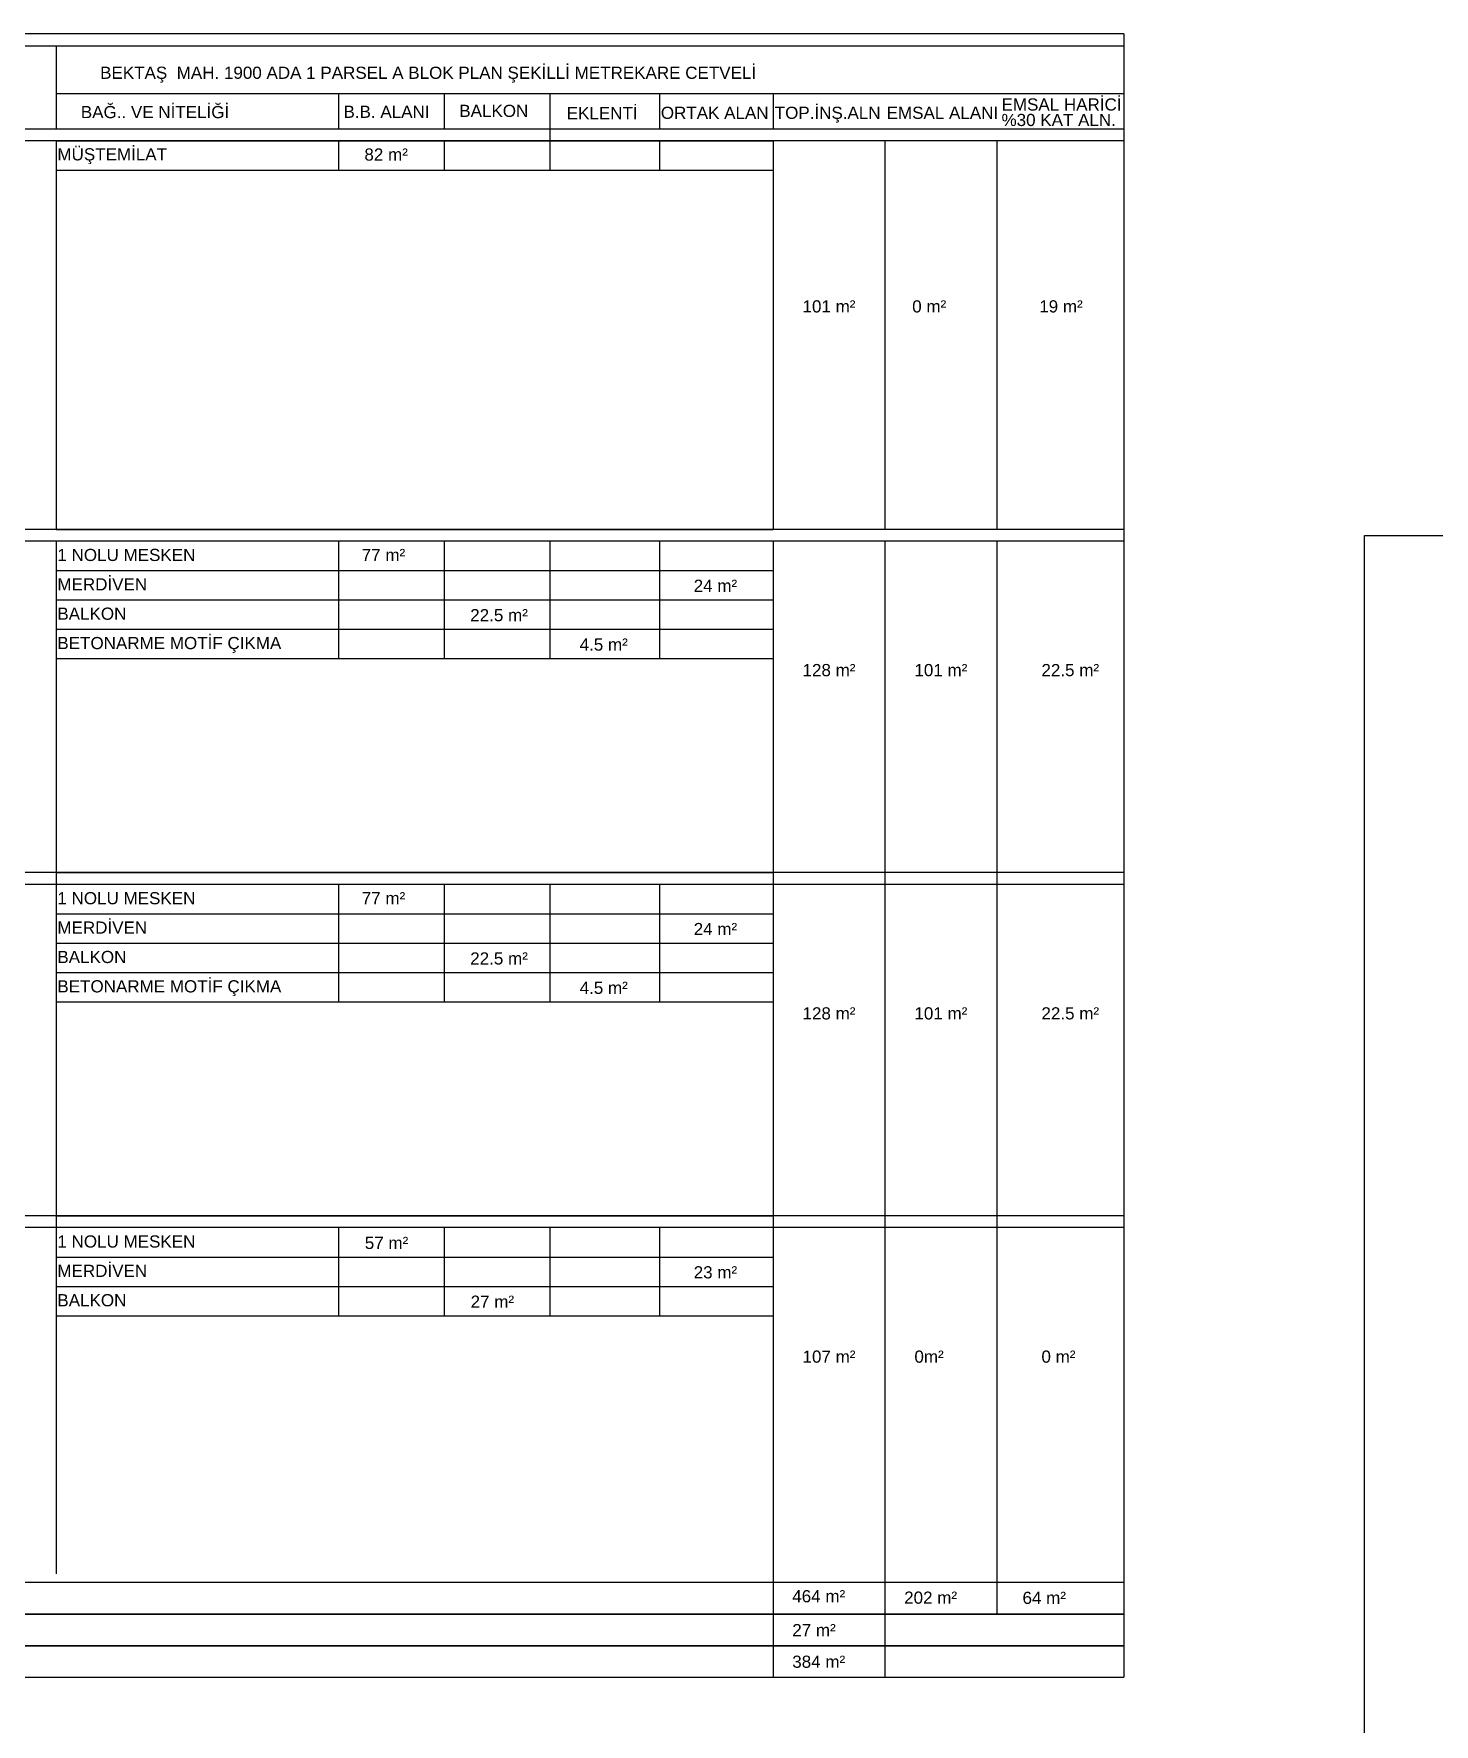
# Model space of a CAD drawing. Header units: millimetres. Extents: x 708 to 46452, y -4963 to 3960.
# Drawn here: x 5523 to 6308, y 2381 to 3329 of the extents above; entities that cross this region are included whole.
import ezdxf

# ---------------------------------------------------------------- set-up
doc = ezdxf.new("R2010")
doc.units = ezdxf.units.MM
doc.layers.add('KP', color=1, linetype='Continuous')
doc.layers.add('YAZI', color=40, linetype='Continuous', lineweight=25)
doc.styles.add('YAZI', font='arial.ttf', dxfattribs={"height": 34})

# ---------------------------------------------------------------- blocks, each defined once
blk = doc.blocks.new('WEFJWE')
at = {"layer": 'KP'}
blk.add_lwpolyline([(30112.8, -8396), (37360.2, -8396), (37360.2, -14020), (30112.8, -14020)], close=True, dxfattribs=at)

msp = doc.modelspace()

# ---------------------------------------------------------------- linework, layer by layer
at = {"layer": 'YAZI'}
for p, q in [((6133.873, 3329.467), (5056.142, 3329.467)), ((6133.873, 3329.467), (6133.873, 2407.534)), ((6133.873, 3322.467), (5056.142, 3322.467)), ((5535.251, 3322.467), (5535.251, 3276.028)), ((6133.873, 3305.987), (6133.873, 3259.548)), ((6133.873, 3295.805), (5535.251, 3295.805)), ((5693.464, 3295.805), (5693.464, 3276.028)), ((5752.793, 3295.805), (5752.793, 3276.028)), ((5812.123, 3295.805), (5812.123, 3276.028)), ((5812.123, 3295.805), (5812.123, 3276.028)), ((5812.123, 3295.805), (5812.123, 3276.028)), ((5873.459, 3295.805), (5873.459, 3276.028)), ((5937.194, 3295.805), (5937.194, 3276.028)), ((6133.873, 3276.028), (5056.142, 3276.028)), ((6133.873, 3276.028), (5056.142, 3276.028)), ((6133.873, 3276.028), (5056.142, 3276.028)), ((6133.873, 3276.028), (5056.142, 3276.028)), ((5812.123, 3276.028), (5812.123, 3252.956)), ((6133.873, 3269.436), (5056.142, 3269.436)), ((6133.873, 3269.436), (5056.142, 3269.436)), ((5535.251, 3269.436), (5937.194, 3269.436)), ((5535.251, 3269.436), (5535.251, 3051.479)), ((5693.464, 3269.436), (5693.464, 3252.956)), ((5752.793, 3269.436), (5752.793, 3252.956)), ((5812.123, 3269.436), (5812.123, 3252.956)), ((5873.459, 3269.436), (5873.459, 3252.956)), ((5937.194, 3269.436), (5937.194, 3051.479)), ((5999.924, 3269.436), (5999.924, 3051.479)), ((6062.655, 3269.436), (6062.655, 3051.479)), ((5535.251, 3252.956), (5937.194, 3252.956)), ((6133.873, 3236.475), (6133.873, 3051.479)), ((6133.873, 3051.479), (5056.142, 3051.479)), ((6133.873, 3051.479), (5056.142, 3051.479)), ((6133.873, 3051.479), (5056.142, 3051.479)), ((6133.873, 3044.887), (5056.142, 3044.887)), ((6133.873, 3044.887), (5056.142, 3044.887)), ((5535.251, 3051.479), (5937.194, 3051.479)), ((5535.251, 3044.887), (5535.251, 2847.456)), ((5693.464, 3044.887), (5693.464, 3011.926)), ((5752.793, 3044.887), (5752.793, 3011.926)), ((5812.123, 3044.887), (5812.123, 3011.926)), ((5812.123, 3044.887), (5812.123, 3011.926)), ((5873.459, 3044.887), (5873.459, 3011.926)), ((5937.194, 3044.887), (5937.194, 2847.456)), ((5999.924, 3044.887), (5999.924, 2847.456)), ((6062.655, 3044.887), (6062.655, 2847.456)), ((5535.251, 3028.406), (5937.194, 3028.406)), ((5535.251, 3011.926), (5937.194, 3011.926)), ((5693.464, 3011.926), (5693.464, 2995.446)), ((5752.793, 3011.926), (5752.793, 2995.446)), ((5812.123, 3011.926), (5812.123, 2995.446)), ((5812.123, 3011.926), (5812.123, 2995.446)), ((5873.459, 3011.926), (5873.459, 2995.446)), ((5535.251, 2995.446), (5937.194, 2995.446)), ((5693.464, 2995.446), (5693.464, 2978.965)), ((5752.793, 2995.446), (5752.793, 2978.965)), ((5812.123, 2995.446), (5812.123, 2978.965)), ((5812.123, 2995.446), (5812.123, 2978.965)), ((5873.459, 2995.446), (5873.459, 2978.965)), ((5535.251, 2978.965), (5937.194, 2978.965)), ((6133.873, 2858.917), (5056.142, 2858.917)), ((6133.873, 2858.917), (5056.142, 2858.917)), ((6133.873, 2858.917), (5339.775, 2858.917)), ((5535.251, 2858.917), (5937.194, 2858.917)), ((6133.873, 2852.325), (5339.775, 2852.325)), ((6133.873, 2852.325), (5339.775, 2852.325)), ((5535.251, 2852.325), (5535.251, 2465.606)), ((5693.464, 2852.325), (5693.464, 2819.364)), ((5752.793, 2852.325), (5752.793, 2819.364)), ((5812.123, 2852.325), (5812.123, 2819.364)), ((5812.123, 2852.325), (5812.123, 2819.364)), ((5873.459, 2852.325), (5873.459, 2819.364)), ((5937.194, 2852.325), (5937.194, 2460.737)), ((5999.924, 2852.325), (5999.924, 2460.737)), ((6062.655, 2852.325), (6062.655, 2460.737)), ((5535.251, 2835.845), (5937.194, 2835.845)), ((5535.251, 2819.364), (5937.194, 2819.364)), ((5693.464, 2819.364), (5693.464, 2802.884)), ((5752.793, 2819.364), (5752.793, 2802.884)), ((5812.123, 2819.364), (5812.123, 2802.884)), ((5812.123, 2819.364), (5812.123, 2802.884)), ((5873.459, 2819.364), (5873.459, 2802.884)), ((5535.251, 2802.884), (5937.194, 2802.884)), ((5693.464, 2802.884), (5693.464, 2786.403)), ((5752.793, 2802.884), (5752.793, 2786.403)), ((5812.123, 2802.884), (5812.123, 2786.403)), ((5812.123, 2802.884), (5812.123, 2786.403)), ((5873.459, 2802.884), (5873.459, 2786.403)), ((5535.251, 2786.403), (5937.194, 2786.403)), ((6133.873, 2666.355), (5339.775, 2666.355)), ((6133.873, 2666.355), (5339.775, 2666.355)), ((6133.873, 2666.355), (5339.775, 2666.355)), ((5535.251, 2666.355), (5937.194, 2666.355)), ((6133.873, 2659.763), (5056.142, 2659.763)), ((6133.873, 2659.763), (5056.142, 2659.763)), ((5693.464, 2659.763), (5693.464, 2626.802)), ((5752.793, 2659.763), (5752.793, 2626.802)), ((5812.123, 2659.763), (5812.123, 2626.802)), ((5812.123, 2659.763), (5812.123, 2626.802)), ((5873.459, 2659.763), (5873.459, 2626.802)), ((5535.251, 2643.283), (5937.194, 2643.283)), ((5535.251, 2626.802), (5937.194, 2626.802)), ((5693.464, 2626.802), (5693.464, 2610.322)), ((5752.793, 2626.802), (5752.793, 2610.322)), ((5812.123, 2626.802), (5812.123, 2610.322)), ((5812.123, 2626.802), (5812.123, 2610.322)), ((5873.459, 2626.802), (5873.459, 2610.322)), ((5535.251, 2610.322), (5937.194, 2610.322)), ((6133.873, 2460.737), (5056.142, 2460.737)), ((6133.873, 2460.737), (5056.142, 2460.737)), ((6133.873, 2460.737), (5056.142, 2460.737)), ((6133.873, 2460.737), (5056.142, 2460.737)), ((6133.873, 2460.737), (5056.142, 2460.737)), ((6133.873, 2460.737), (5056.142, 2460.737)), ((6133.873, 2460.737), (5056.142, 2460.737)), ((6133.873, 2460.737), (5056.142, 2460.737)), ((6133.873, 2460.737), (5056.142, 2460.737)), ((6133.873, 2460.737), (5056.142, 2460.737)), ((6133.873, 2460.737), (5056.142, 2460.737)), ((6133.873, 2460.737), (5056.142, 2460.737)), ((6133.873, 2460.737), (5056.142, 2460.737)), ((5937.194, 2460.737), (5937.194, 2443.003)), ((5937.194, 2460.737), (5937.194, 2407.534)), ((5999.924, 2460.737), (5999.924, 2407.534)), ((6062.655, 2460.737), (6062.655, 2443.003)), ((5999.924, 2443.003), (5056.142, 2443.003)), ((5999.924, 2443.003), (5056.142, 2443.003)), ((5999.924, 2443.003), (5056.142, 2443.003)), ((6133.873, 2443.003), (5056.142, 2443.003)), ((5056.142, 2443.003), (6133.873, 2443.003)), ((5999.924, 2425.268), (5056.142, 2425.268)), ((5999.924, 2425.268), (5056.142, 2425.268)), ((5999.924, 2425.268), (5056.142, 2425.268)), ((6133.873, 2425.268), (5056.142, 2425.268)), ((5056.142, 2425.268), (6133.873, 2425.268)), ((5056.142, 2407.534), (6133.873, 2407.534))]:
    msp.add_line(p, q, dxfattribs=at)

# ---------------------------------------------------------------- block references
at = {"xscale": 0.25, "yscale": 0.25, "zscale": 0.25}
msp.add_blockref('WEFJWE', (-1259.348, 5146.985, 3305.175), dxfattribs=at)

# ---------------------------------------------------------------- texts
at = {"layer": 'YAZI', "style": 'YAZI'}
for s, height, p in [('BEKTAŞ  MAH. 1900 ADA 1 PARSEL A BLOK PLAN ŞEKİLLİ METREKARE CETVELİ', 6.82628, (5559.914, 3304.207)), ('BAĞ.. VE NİTELİĞİ', 6.82628, (5549.097, 3282.151)), ('EMSAL HARİCİ ', 6.82628, (6065.285, 3286.413)), ('B.B. ALANI', 6.8263, (5696.368, 3282.323)), ('BALKON', 6.8263, (5761.278, 3282.832)), ('EKLENTİ', 6.8263, (5821.517, 3281.554)), ('ORTAK ALAN', 6.8263, (5874.275, 3281.73)), ('TOP.İNŞ.ALN', 6.82628, (5938.134, 3281.742)), ('EMSAL ALANI', 6.82628, (6000.864, 3281.742)), ('%%%30 KAT ALN.', 6.82628, (6065.285, 3277.729)), ('MÜŞTEMİLAT', 6.8263, (5535.942, 3258.448)), ('82 m²', 6.8263, (5708.066, 3258.337)), ('101 m²', 6.8263, (5953.717, 3173.147)), ('0 m²', 6.8263, (6015.213, 3173.147)), ('19 m²', 6.8263, (6086.43, 3173.147)), ('1 NOLU MESKEN', 6.82628, (5535.942, 3033.722)), ('77 m²', 6.8263, (5706.586, 3033.696)), ('MERDİVEN', 6.8263, (5535.942, 3017.242)), ('24 m²', 6.8263, (5892.689, 3016.429)), ('BALKON', 6.8263, (5535.942, 3000.761)), ('22.5 m²', 6.8263, (5767.396, 2999.928)), ('BETONARME MOTİF ÇIKMA', 6.82628, (5535.942, 2984.281)), ('4.5 m²', 6.8263, (5828.732, 2983.448)), ('128 m²', 6.8263, (5953.717, 2969.124)), ('101 m²', 6.8263, (6016.448, 2969.124)), ('22.5 m²', 6.8263, (6087.665, 2969.124)), ('1 NOLU MESKEN', 6.82628, (5535.942, 2841.16)), ('77 m²', 6.8263, (5706.586, 2841.134)), ('MERDİVEN', 6.8263, (5535.942, 2824.68)), ('24 m²', 6.8263, (5892.689, 2823.867)), ('BALKON', 6.8263, (5535.942, 2808.199)), ('22.5 m²', 6.8263, (5767.396, 2807.367)), ('BETONARME MOTİF ÇIKMA', 6.82628, (5535.942, 2791.719)), ('4.5 m²', 6.8263, (5828.732, 2790.886)), ('128 m²', 6.8263, (5953.717, 2776.562)), ('101 m²', 6.8263, (6016.448, 2776.562)), ('22.5 m²', 6.8263, (6087.665, 2776.562)), ('1 NOLU MESKEN', 6.82628, (5535.942, 2648.598)), ('57 m²', 6.8263, (5708.288, 2647.786)), ('MERDİVEN', 6.8263, (5535.942, 2632.118)), ('23 m²', 6.8263, (5892.689, 2631.305)), ('BALKON', 6.8263, (5535.942, 2615.637)), ('27 m²', 6.8263, (5767.618, 2614.825)), ('107 m²', 6.8263, (5953.717, 2584)), ('0m²', 6.8263, (6016.448, 2584)), ('0 m²', 6.8263, (6087.665, 2584)), ('464 m²', 6.8263, (5947.955, 2449.604)), ('202 m²', 6.8263, (6010.686, 2448.803)), ('64 m²', 6.8263, (6077.04, 2448.683)), ('27 m²', 6.8263, (5947.955, 2430.581)), ('384 m²', 6.8263, (5947.955, 2412.846))]:
    msp.add_text(s, height=height, dxfattribs=at).set_placement(p)

doc.saveas('drawing.dxf')
